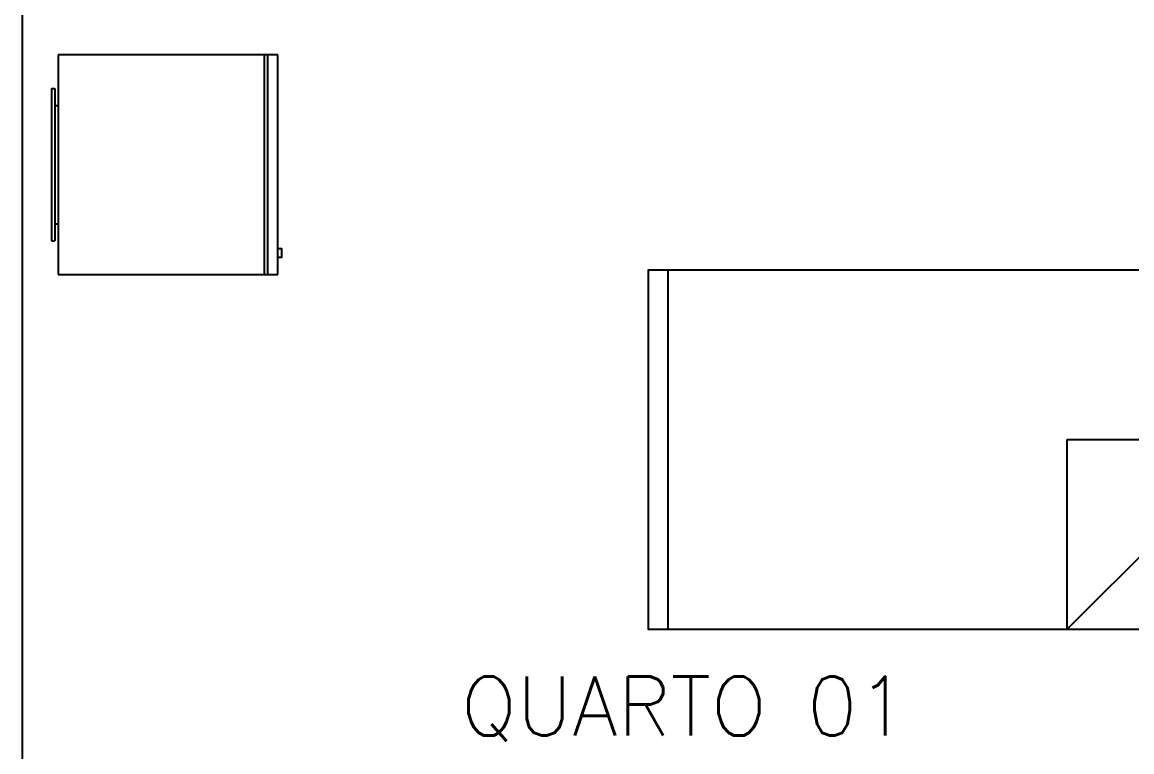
# Model space of a CAD drawing. Header units: millimetres. Extents: x 45003 to 46969, y 6653 to 6979.
# Drawn here: x 45084.516 to 45087.341, y 6717.912 to 6719.769 of the extents above; entities that cross this region are included whole.
import ezdxf

# ---------------------------------------------------------------- set-up
doc = ezdxf.new("R2010")
doc.units = ezdxf.units.MM
for name, color, linetype in [('ARQ-ALVENARIA', 4, 'Continuous'), ('ARQ-EQ-COZ', 1, 'Continuous'), ('ARQ-MÓVEIS', 170, 'Continuous'), ('ARQ-TEXTO3', 3, 'Continuous')]:
    doc.layers.add(name, color=color, linetype=linetype)
doc.styles.add('ROMANS', font='romans.shx')

# ---------------------------------------------------------------- blocks, each defined once
blk = doc.blocks.new('Refrigeradora')
for p, q in [((0.02, 0.325), (0.67, 0.325)), ((0.02, -0.325), (0.02, 0.325)), ((0.63, 0.325), (0.63, -0.325)), ((0.64, 0.325), (0.64, -0.325)), ((0.67, 0.325), (0.67, -0.325)), ((0, -0.225), (0, 0.225)), ((0, 0.225), (0.01, 0.225)), ((0.01, -0.225), (0.01, 0.225)), ((0.01, 0.175), (0.02, 0.175)), ((0.01, -0.175), (0.02, -0.175)), ((0, -0.225), (0.01, -0.225)), ((0.67, -0.325), (0.02, -0.325))]:
    blk.add_line(p, q)
blk.add_lwpolyline([(0.67, 0.274), (0.682, 0.274), (0.682, 0.2485), (0.67, 0.2485)])
blk = doc.blocks.new('mobiliariop156')
for p, q in [((-1.9812, -0.4572), (-1.9812, 0.4572)), ((-0.4826, 0.4572), (-0.4826, 0.0254)), ((-0.0508, 0.4572), (-0.0508, -0.4572)), ((-0.2032, 0.2921), (-0.4826, 0.2921)), ((-0.2032, -0.2921), (-0.2032, 0.2921)), ((-0.9652, -0.4572), (-0.9652, 0.0254)), ((-0.4826, 0.0254), (-0.9652, -0.4572)), ((-0.9652, 0.0254), (-0.4826, 0.0254)), ((-0.5842, -0.0762), (-0.5842, -0.2921)), ((-0.5842, -0.2921), (-0.2032, -0.2921))]:
    blk.add_line(p, q)
blk.add_lwpolyline([(0, -0.4572), (0, 0.4572), (-2.032, 0.4572), (-2.032, -0.4572)], close=True)

msp = doc.modelspace()

# ---------------------------------------------------------------- linework, layer by layer
at = {"layer": 'ARQ-ALVENARIA'}
msp.add_line((45084.5165, 6721.4595), (45084.5165, 6716.1095), dxfattribs=at)

# ---------------------------------------------------------------- block references
at = {"layer": 'ARQ-EQ-COZ', "xscale": -0.8606215035781497, "yscale": 0.8606215035781497, "zscale": 0.8606215035781497, "rotation": 180}
msp.add_blockref('Refrigeradora', (45084.5908, 6719.4063), dxfattribs=at)
at = {"layer": 'ARQ-MÓVEIS'}
msp.add_blockref('mobiliariop156', (45088.142, 6718.6809), dxfattribs=at)

# ---------------------------------------------------------------- texts
at = {"layer": 'ARQ-TEXTO3', "insert": (45086.2027, 6718.021), "char_height": 0.15, "attachment_point": 5, "style": 'ROMANS'}
msp.add_mtext('QUARTO 01', dxfattribs=at)

doc.saveas('drawing.dxf')
